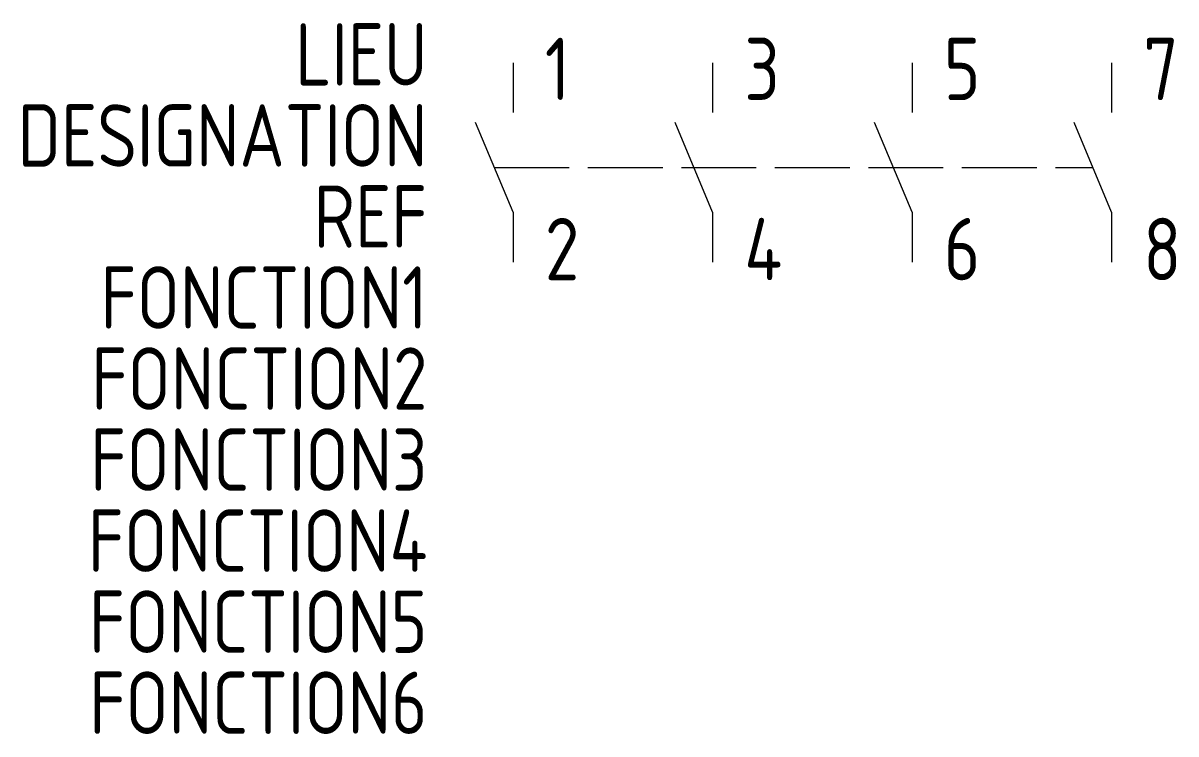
# Model space of a CAD drawing. Extents: x -1604.3 to -1558, y -906.5 to -878.
import ezdxf
from ezdxf.enums import TextEntityAlignment as Align

# ---------------------------------------------------------------- set-up
doc = ezdxf.new("R2010")
doc.units = 0
doc.linetypes.add('ACAD_ISO02W100', pattern=[15, 12, -3])
for name, color, linetype in [('SYMB_FIL', 3, 'CONTINUOUS'), ('SYMB_LIAISON', 1, 'ACAD_ISO02W100'), ('SYMB_REF_CONTACT', 2, 'CONTINUOUS'), ('SYMB_TXT_CONTACT', 2, 'CONTINUOUS'), ('SYMB_TXT_NOM', 3, 'CONTINUOUS')]:
    doc.layers.add(name, color=color, linetype=linetype)
doc.styles.add('NET2_5', font='isocp.shx', dxfattribs={"width": 0.9, "height": 2.5})

msp = doc.modelspace()

# ---------------------------------------------------------------- linework, layer by layer
at = {"layer": 'SYMB_FIL'}
for p, q in [((-1584.634, -879.593), (-1584.634, -881.593)), ((-1576.634, -879.593), (-1576.634, -881.593)), ((-1568.634, -879.593), (-1568.634, -881.593)), ((-1560.634, -879.593), (-1560.634, -881.593)), ((-1584.634, -885.593), (-1586.134, -881.993)), ((-1576.634, -885.593), (-1578.134, -881.993)), ((-1568.634, -885.593), (-1570.134, -881.993)), ((-1560.634, -885.593), (-1562.134, -881.993)), ((-1584.634, -885.593), (-1584.634, -887.593)), ((-1576.634, -885.593), (-1576.634, -887.593)), ((-1568.634, -885.593), (-1568.634, -887.593)), ((-1560.634, -885.593), (-1560.634, -887.593))]:
    msp.add_line(p, q, dxfattribs=at)
at = {"layer": 'SYMB_LIAISON', "ltscale": 0.25}
msp.add_line((-1585.384, -883.793), (-1561.384, -883.793), dxfattribs=at)

# ---------------------------------------------------------------- texts
at = {"layer": 'SYMB_REF_CONTACT', "style": 'NET2_5', "width": 0.9, "flags": 8}
msp.add_attdef('REF', text='', height=2.5, dxfattribs=at).set_placement((-1588.069, -887.012), align=Align.RIGHT)
at = {"layer": 'SYMB_TXT_CONTACT', "style": 'NET2_5', "width": 0.9, "flags": 8}
for tag, p, s in [('1', (-1583.359, -881.093), '13'), ('3', (-1575.359, -881.093), '23'), ('5', (-1567.359, -881.093), '33'), ('7', (-1559.359, -881.093), '43'), ('2', (-1583.359, -888.32), '14'), ('4', (-1575.359, -888.32), '24'), ('6', (-1567.359, -888.32), '34'), ('8', (-1559.359, -888.32), '44')]:
    msp.add_attdef(tag, p, s, height=2.5, dxfattribs=at)
at = {"layer": 'SYMB_TXT_NOM', "style": 'NET2_5', "width": 0.9, "flags": 8}
for tag, text, p in [('LIEU', '', (-1588.069, -880.512)), ('DESIGNATION', 'K?', (-1588.069, -883.762)), ('FONCTION1', '', (-1588.069, -890.262)), ('FONCTION2', '', (-1588.069, -893.512)), ('FONCTION3', '', (-1588.069, -896.762)), ('FONCTION4', '', (-1588.069, -900.012)), ('FONCTION5', '', (-1588.069, -903.262)), ('FONCTION6', '', (-1588.069, -906.512))]:
    msp.add_attdef(tag, text=text, height=2.5, dxfattribs=at).set_placement(p, align=Align.RIGHT)

doc.saveas('drawing.dxf')
